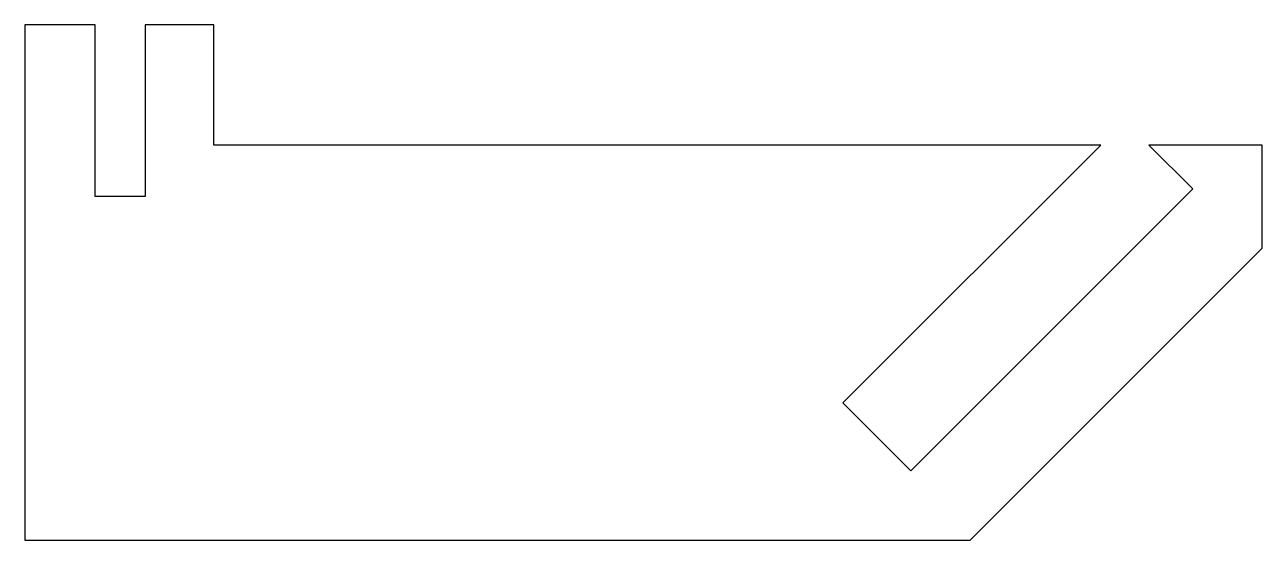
# Model space of a CAD drawing. Header units: metres. Extents: x 1.5 to 37.5, y 0 to 15.
import ezdxf

# ---------------------------------------------------------------- set-up
doc = ezdxf.new("R2010")
doc.units = ezdxf.units.M

msp = doc.modelspace()

# ---------------------------------------------------------------- linework, layer by layer
for p, q in [((3.54999, 15), (1.5, 15)), ((1.5, 15), (1.5, 0)), ((3.54999, 10), (3.54999, 15)), ((7, 15), (5, 15)), ((5, 15), (5, 10)), ((7, 11.5), (7, 15)), ((32.8, 11.5), (7, 11.5)), ((25.3, 4), (32.8, 11.5)), ((37.5, 11.5), (34.2049, 11.5)), ((34.2049, 11.5), (35.4823, 10.2225)), ((37.5, 8.5), (37.5, 11.5)), ((35.4823, 10.2225), (27.2799, 2.0201)), ((5, 10), (3.54999, 10)), ((29, 0), (37.5, 8.5)), ((27.2799, 2.0201), (25.3, 4)), ((1.5, 0), (29, 0))]:
    msp.add_line(p, q)

doc.saveas('drawing.dxf')
